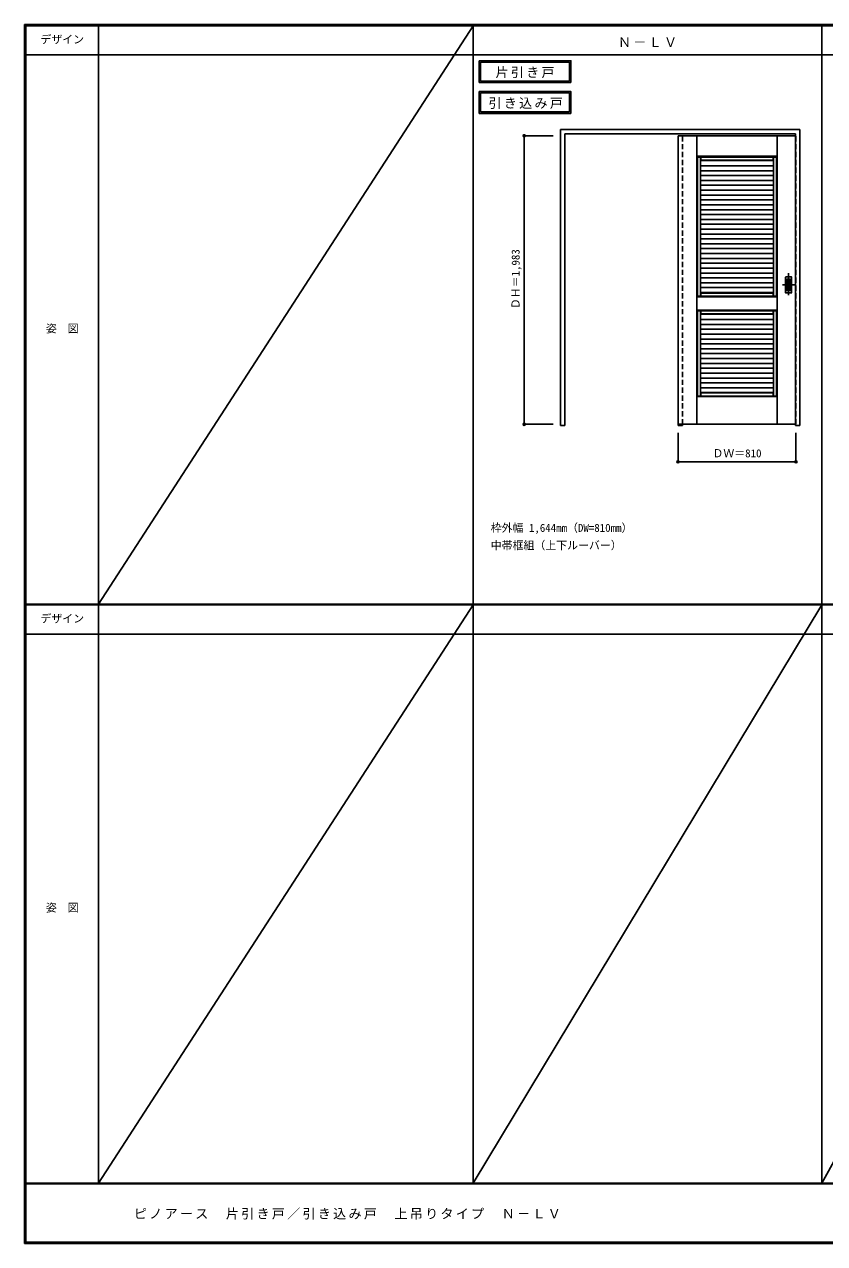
# Model space of a CAD drawing. Units: millimetres, scale not verified. Extents: x -6000 to 5700, y -4307 to 4175.
# Drawn here: x -6000 to -502, y -4205 to 4175 of the extents above; entities that cross this region are included whole.
import ezdxf
from ezdxf.enums import TextEntityAlignment as Align

# ---------------------------------------------------------------- set-up
doc = ezdxf.new("R2010")
doc.units = ezdxf.units.MM
doc.header["$LTSCALE"] = 30
doc.header["$PDMODE"] = 32
doc.header["$PDSIZE"] = 15
doc.linetypes.add('CHAIN1', pattern=[8, 5, -1, 1, -1])
doc.linetypes.add('DASHED1', pattern=[1.8, 1.2, -0.6])
for name, color, linetype in [('0-1_通り芯', 4, 'CHAIN1'), ('0-2_扉', 4, 'DASHED1'), ('0-3_仕上げ', 7, 'Continuous'), ('0-4_枠', 3, 'Continuous'), ('0-6_引手', 3, 'Continuous'), ('0-A_文字', 7, 'Continuous'), ('0-B_寸法', 7, 'Continuous'), ('F-1_枠', 6, 'Continuous'), ('F-A_文字', 7, 'Continuous')]:
    doc.layers.add(name, color=color, linetype=linetype)
doc.styles.add('ＭＳ ゴシック', font='')
doc.styles.get('ＭＳ ゴシック').set_extended_font_data('MS Gothic')

msp = doc.modelspace()

# ---------------------------------------------------------------- linework, layer by layer
at = {"layer": '0-1_通り芯'}
for p, q in [((-750, 2465), (-750, 2303)), ((-709, 2384), (-791, 2384))]:
    msp.add_line(p, q, dxfattribs=at)
at = {"layer": '0-2_扉'}
for p, q in [((-1509, 3409.5), (-1509, 3405.5)), ((-702, 3409.5), (-699, 3409.5))]:
    msp.add_line(p, q, dxfattribs=at)
at = {"layer": '0-2_扉', "color": 3, "linetype": 'Continuous'}
for p, q in [((-1509, 3409.5), (-1509, 1426.5)), ((-702, 3409.5), (-1509, 3409.5)), ((-702, 1426.5), (-1509, 1426.5))]:
    msp.add_line(p, q, dxfattribs=at)
at = {"layer": '0-2_扉'}
msp.add_lwpolyline([(-702, 1426.5), (-699, 1426.5), (-699, 3409.5)], dxfattribs=at)
at = {"layer": '0-3_仕上げ'}
for p, q in [((-1507, 1426.5), (-1507, 3409.5)), ((-1381, 1426.5), (-1381, 3409.5)), ((-1380, 3268.5), (-1380, 3409.5)), ((-1379, 3269.5), (-1379, 3409.5)), ((-829, 3269.5), (-829, 3409.5)), ((-828, 3268.5), (-828, 3409.5)), ((-827, 1426.5), (-827, 3409.5)), ((-1379, 3269.5), (-1380, 3268.5)), ((-1377, 3265.5), (-1380, 3268.5)), ((-829, 3269.5), (-1379, 3269.5)), ((-828, 3268.5), (-831, 3265.5)), ((-829, 3269.5), (-828, 3268.5)), ((-1376, 3263.5), (-1376, 2307.5)), ((-1376, 3263.5), (-832, 3263.5)), ((-1355, 3263.5), (-1355, 2307.5)), ((-1354, 3240.54), (-854, 3240.54)), ((-854, 3239.04), (-1354, 3239.04)), ((-854, 3202.97), (-1354, 3202.97)), ((-855, 3242.5), (-1353, 3242.5)), ((-853, 3263.5), (-853, 2307.5)), ((-832, 3263.5), (-832, 2307.5)), ((-854, 3169.47), (-1354, 3169.47)), ((-854, 3135.97), (-1354, 3135.97)), ((-854, 3102.47), (-1354, 3102.47)), ((-854, 3068.97), (-1354, 3068.97)), ((-854, 3035.47), (-1354, 3035.47)), ((-854, 3001.97), (-1354, 3001.97)), ((-854, 2968.47), (-1354, 2968.47)), ((-854, 2934.97), (-1354, 2934.97)), ((-854, 2901.47), (-1354, 2901.47)), ((-854, 2867.97), (-1354, 2867.97)), ((-854, 2834.47), (-1354, 2834.47)), ((-854, 2800.97), (-1354, 2800.97)), ((-854, 2767.47), (-1354, 2767.47)), ((-854, 2733.97), (-1354, 2733.97)), ((-854, 2700.47), (-1354, 2700.47)), ((-854, 2666.97), (-1354, 2666.97)), ((-854, 2633.47), (-1354, 2633.47)), ((-854, 2599.97), (-1354, 2599.97)), ((-854, 2566.47), (-1354, 2566.47)), ((-854, 2532.97), (-1354, 2532.97)), ((-854, 2499.47), (-1354, 2499.47)), ((-854, 2465.97), (-1354, 2465.97)), ((-854, 2432.47), (-1354, 2432.47)), ((-854, 2398.97), (-1354, 2398.97)), ((-854, 2365.47), (-1354, 2365.47)), ((-1380, 2304.5), (-1377, 2307.5)), ((-1379, 2303.5), (-1380, 2304.5)), ((-1379, 2211.5), (-1379, 2303.5)), ((-829, 2303.5), (-1379, 2303.5)), ((-854, 2331.97), (-1354, 2331.97)), ((-1354, 2329.5), (-1353, 2328.5)), ((-1353, 2328.5), (-1353, 2307.5)), ((-854, 2329.5), (-855, 2328.5)), ((-831, 2307.5), (-828, 2304.5)), ((-829, 2303.5), (-828, 2304.5)), ((-829, 2211.5), (-829, 2303.5)), ((-828, 2210.5), (-828, 2304.5)), ((-1380, 2210.5), (-1379, 2211.5)), ((-1379, 2211.5), (-829, 2211.5)), ((-1376, 2205.5), (-1376, 1620.5)), ((-1376, 2205.5), (-832, 2205.5)), ((-1355, 2205.5), (-1355, 1620.5)), ((-1354, 2182.54), (-854, 2182.54)), ((-855, 2184.5), (-1353, 2184.5)), ((-853, 2205.5), (-853, 1620.5)), ((-832, 2205.5), (-832, 1620.5)), ((-828, 2210.5), (-831, 2207.5)), ((-828, 2210.5), (-829, 2211.5)), ((-854, 2146.47), (-1354, 2146.47)), ((-854, 2112.97), (-1354, 2112.97)), ((-854, 2079.47), (-1354, 2079.47)), ((-854, 2045.97), (-1354, 2045.97)), ((-854, 2012.47), (-1354, 2012.47)), ((-854, 1978.97), (-1354, 1978.97)), ((-854, 1945.47), (-1354, 1945.47)), ((-854, 1911.97), (-1354, 1911.97)), ((-854, 1878.47), (-1354, 1878.47)), ((-854, 1844.97), (-1354, 1844.97)), ((-854, 1811.47), (-1354, 1811.47)), ((-854, 1777.97), (-1354, 1777.97)), ((-854, 1744.47), (-1354, 1744.47)), ((-854, 1710.97), (-1354, 1710.97)), ((-854, 1677.47), (-1354, 1677.47)), ((-1380, 1617.5), (-1377, 1620.5)), ((-1379, 1616.5), (-1380, 1617.5)), ((-1380, 1426.5), (-1380, 1617.5)), ((-1379, 1426.5), (-1379, 1616.5)), ((-829, 1616.5), (-1379, 1616.5)), ((-854, 1643.97), (-1354, 1643.97)), ((-1354, 1642.5), (-1353, 1641.5)), ((-1353, 1641.5), (-1353, 1620.5)), ((-1353, 1641.5), (-855, 1641.5)), ((-854, 1642.5), (-855, 1641.5)), ((-855, 1641.5), (-855, 1620.5)), ((-831, 1620.5), (-828, 1617.5)), ((-829, 1616.5), (-828, 1617.5)), ((-829, 1426.5), (-829, 1616.5)), ((-828, 1426.5), (-828, 1617.5))]:
    msp.add_line(p, q, dxfattribs=at)
at = {"layer": '0-3_仕上げ', "color": 4, "linetype": 'DASHED1'}
msp.add_line((-701, 1426.5), (-701, 3409.5), dxfattribs=at)
at = {"layer": '0-3_仕上げ', "color": 3}
for p, q in [((-1377, 2307.5), (-1377, 3265.5)), ((-831, 3265.5), (-1377, 3265.5)), ((-1354, 2307.5), (-1354, 3265.5)), ((-1354, 3241.5), (-854, 3241.5)), ((-854, 2307.5), (-854, 3265.5)), ((-831, 2307.5), (-831, 3265.5)), ((-831, 2307.5), (-1377, 2307.5)), ((-1354, 2329.5), (-854, 2329.5)), ((-1377, 2207.5), (-1377, 1620.5)), ((-1377, 2207.5), (-831, 2207.5)), ((-1354, 1620.5), (-1354, 2207.5)), ((-1354, 2183.5), (-854, 2183.5)), ((-854, 1620.5), (-854, 2207.5)), ((-831, 2207.5), (-831, 1620.5)), ((-831, 1620.5), (-1377, 1620.5)), ((-1354, 1642.5), (-854, 1642.5))]:
    msp.add_line(p, q, dxfattribs=at)
at = {"layer": '0-3_仕上げ'}
for points in [[(-1354, 3241.5), (-1353, 3242.5), (-1353, 3263.5)], [(-854, 3241.5), (-855, 3242.5), (-855, 3263.5)], [(-1377, 2207.5), (-1380, 2210.5), (-1380, 2304.5)], [(-1353, 2328.5), (-855, 2328.5), (-855, 2307.5)], [(-1354, 2183.5), (-1353, 2184.5), (-1353, 2205.5)], [(-854, 2183.5), (-855, 2184.5), (-855, 2205.5)]]:
    msp.add_lwpolyline(points, dxfattribs=at)
at = {"layer": '0-4_枠'}
for p, q in [((-2316, 1418), (-2316, 3453)), ((-2316, 3453), (-672, 3453)), ((-672, 1418), (-672, 3453)), ((-2286, 3423), (-702, 3423)), ((-2286, 1418), (-2286, 3423)), ((-702, 1418), (-702, 3423)), ((-1509, 1426.5), (-1509, 1418)), ((-1479, 1426.5), (-1479, 1418)), ((-2316, 1418), (-2286, 1418)), ((-1509, 1418), (-1479, 1418)), ((-702, 1418), (-672, 1418))]:
    msp.add_line(p, q, dxfattribs=at)
at = {"layer": '0-4_枠', "color": 4, "linetype": 'DASHED1'}
for p, q in [((-1509, 1426.5), (-1509, 3423)), ((-1479, 1426.5), (-1479, 3423))]:
    msp.add_line(p, q, dxfattribs=at)
at = {"layer": '0-6_引手'}
for p, q in [((-771, 2437.5), (-771, 2330.5)), ((-769.5, 2439), (-730.5, 2439)), ((-729, 2330.5), (-729, 2437.5)), ((-769.5, 2329), (-730.5, 2329))]:
    msp.add_line(p, q, dxfattribs=at)
at = {"layer": '0-6_引手', "color": 7}
for p, q in [((-762.5, 2421.5), (-762.5, 2346.5)), ((-761, 2423), (-739, 2423)), ((-737.5, 2346.5), (-737.5, 2421.5)), ((-761, 2345), (-739, 2345))]:
    msp.add_line(p, q, dxfattribs=at)
at = {"layer": '0-6_引手'}
for centre, start, end in [((-769.5, 2437.5), 90, 180), ((-730.5, 2437.5), 0, 90), ((-769.5, 2330.5), 180, 270), ((-730.5, 2330.5), 270, 0)]:
    msp.add_arc(centre, 1.5, start, end, dxfattribs=at)
at = {"layer": '0-6_引手', "color": 7}
for centre, start, end in [((-761, 2421.5), 90, 180), ((-761, 2346.5), 180, 270), ((-739, 2421.5), 0, 90), ((-739, 2346.5), 270, 0)]:
    msp.add_arc(centre, 1.5, start, end, dxfattribs=at)
at = {"layer": '0-A_文字'}
for p, q in [((-2876, 3925), (-2876, 3775)), ((-2866, 3915), (-2866, 3785)), ((-2866, 3915), (-2254.97, 3915)), ((-2254.97, 3915), (-2254.97, 3785)), ((-2876, 3775), (-2244.97, 3775)), ((-2866, 3785), (-2254.97, 3785)), ((-2876, 3713.53), (-2876, 3563.53)), ((-2866, 3703.53), (-2866, 3573.53)), ((-2866, 3703.53), (-2254.97, 3703.53)), ((-2254.97, 3703.53), (-2254.97, 3573.53)), ((-2876, 3563.53), (-2244.97, 3563.53)), ((-2866, 3573.53), (-2254.97, 3573.53))]:
    msp.add_line(p, q, dxfattribs=at)
for points in [[(-2876, 3925), (-2244.97, 3925), (-2244.97, 3775)], [(-2876, 3713.53), (-2244.97, 3713.53), (-2244.97, 3563.53)]]:
    msp.add_lwpolyline(points, dxfattribs=at)
at = {"layer": '0-B_寸法', "color": 4}
for p, q in [((-2566, 3409.5), (-2566, 1426.5)), ((-2566, 3409.5), (-2366, 3409.5)), ((-2566, 1426.5), (-2366, 1426.5)), ((-1509, 1168), (-1509, 1368)), ((-699, 1168), (-699, 1368)), ((-699, 1168), (-1509, 1168))]:
    msp.add_line(p, q, dxfattribs=at)
at = {"layer": '0-B_寸法'}
for p in [(-2566, 3409.5), (-2566, 1426.5), (-1509, 1168), (-699, 1168)]:
    msp.add_point(p, dxfattribs=at)
at = {"layer": 'F-1_枠'}
for p, q in [((-6000, 4175), (5700, 4175)), ((-6000, 4175), (-6000, -4205)), ((-6000, 4170), (5700, 4170)), ((-6000, 4165), (5700, 4165)), ((-5995, 4175), (-5995, -4205)), ((-5990, 4175), (-5990, -4205)), ((-5490, 4175), (-5490, -3790)), ((-2916, -3790), (-2916, 4175)), ((-522, -3790), (-522, 4175)), ((-6000, 3965), (5700, 3965)), ((-6000, 190.5), (5700, 190.5)), ((-6000, 187.5), (5700, 187.5)), ((-6000, 184.5), (5700, 184.5)), ((-6000, -15.5), (5700, -15.5)), ((5700, -3790), (-6000, -3790)), ((5700, -3795), (-6000, -3795)), ((5700, -4195), (-6000, -4195)), ((5700, -4200), (-6000, -4200)), ((5700, -4205), (-6000, -4205))]:
    msp.add_line(p, q, dxfattribs=at)
at = {"layer": 'F-A_文字'}
for p, q in [((-2916, 4165), (-5490, 190.5)), ((-2916, 184.5), (-5490, -3790)), ((-522, 184.5), (-2916, -3790)), ((1678, 184.5), (-522, -3790))]:
    msp.add_line(p, q, dxfattribs=at)

# ---------------------------------------------------------------- texts
at = {"layer": '0-A_文字', "style": 'ＭＳ ゴシック'}
for s, p in [('枠外幅 1,644mm（DW=810mm）', (-2796, 670.5)), ('中帯框組（上下ルーバー）', (-2796, 550.5))]:
    msp.add_text(s, height=54.99, dxfattribs=at).set_placement(p, align=Align.BOTTOM_LEFT)
at = {"layer": '0-A_文字', "char_height": 65.98, "attachment_point": 7, "style": 'ＭＳ ゴシック'}
for s, insert in [('\\T1.17;Ｎ－ＬＶ', (-1921.5, 4020)), ('\\T1.17;片引き戸', (-2762.98, 3805)), ('\\T1.17;引き込み戸', (-2811.34, 3593.53))]:
    msp.add_mtext(s, dxfattribs=dict(at, insert=insert))
at = {"layer": '0-B_寸法', "style": 'ＭＳ ゴシック'}
msp.add_text('ＤＨ＝1,983', height=54.99, rotation=90, dxfattribs=at).set_placement((-2581, 2217.75), align=Align.BOTTOM_LEFT)
msp.add_text('ＤＷ＝810', height=54.99, dxfattribs=at).set_placement((-1272.75, 1183), align=Align.BOTTOM_LEFT)
at = {"layer": 'F-A_文字', "style": 'ＭＳ ゴシック'}
for s, p in [('デザイン', (-5890, 4027.5)), ('姿\u3000図', (-5852.5, 2040.25)), ('デザイン', (-5890, 47)), ('姿\u3000図', (-5852.5, -1940.25))]:
    msp.add_text(s, height=54.99, dxfattribs=at).set_placement(p, align=Align.BOTTOM_LEFT)
at = {"layer": 'F-A_文字', "insert": (-5247.55, -4040), "char_height": 65.98, "attachment_point": 7, "style": 'ＭＳ ゴシック'}
msp.add_mtext('\\T1.17;ピノアース\u3000片引き戸／引き込み戸\u3000上吊りタイプ\u3000Ｎ－ＬＶ', dxfattribs=at)

doc.saveas('drawing.dxf')
